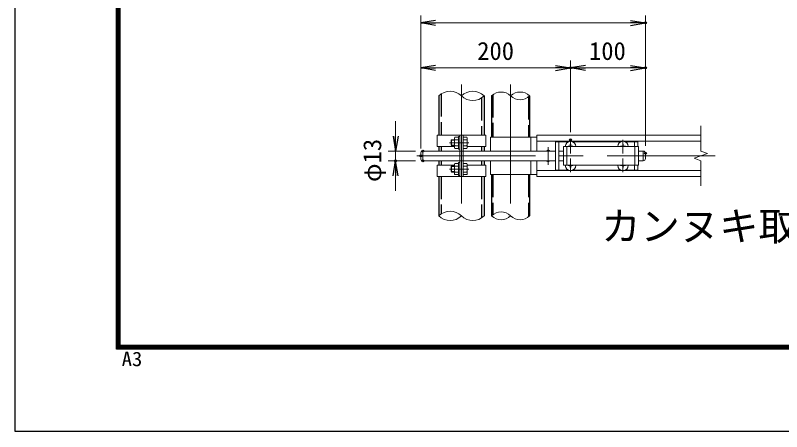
# Model space of a CAD drawing. Units: millimetres, scale not verified, with parts at other scales. Extents: x -4200 to 4200, y -2969 to 2971.
# Drawn here: x -4200 to -2155, y -2969 to -1859 of the extents above; entities that cross this region are included whole.
import ezdxf
from ezdxf.enums import TextEntityAlignment as Align

# ---------------------------------------------------------------- set-up
doc = ezdxf.new("R2010")
doc.units = ezdxf.units.MM
doc.header["$LTSCALE"] = 10
doc.header["$PDMODE"] = 32
doc.header["$PDSIZE"] = 5
doc.linetypes.add('DASHED', pattern=[7.5, 6, -1.5])
doc.linetypes.add('USER1', pattern=[50.8, 31.75, -6.35, 6.35, -6.35])
for name, color, linetype, lineweight in [('0-0_D-STR1', 1, 'Continuous', 25), ('0-1_D-STR3', 3, 'Continuous', 13), ('0-2_D-BMK', 2, 'USER1', 13), ('0-3_D-STR-DIM', 7, 'Continuous', 13), ('0-A_D-TTL-TXT', 7, 'Continuous', 25), ('0-C_D-TTL', 2, 'Continuous', 25)]:
    doc.layers.add(name, color=color, linetype=linetype, lineweight=lineweight)
doc.layers.add('0-4_0', color=7, linetype='Continuous')
doc.layers.add('0-5_Defpoints', color=8, linetype='Continuous')
doc.styles.add('ＭＳ ゴシック', font='')
doc.styles.get('ＭＳ ゴシック').set_extended_font_data('MS Gothic')

# ---------------------------------------------------------------- blocks, each defined once
blk = doc.blocks.new('_Open')
at = {"layer": '0-4_0'}
blk.add_line((-10, 1.667), (0, 0), dxfattribs=at)
blk.add_lwpolyline([(-10, -1.667), (0, 0), (-10, 0)], dxfattribs=at)

msp = doc.modelspace()

# ---------------------------------------------------------------- linework, layer by layer
at = {"layer": '0-0_D-STR1'}
for p, q in [((-3070.34, -2073.94), (-3070.34, -2178.94)), ((-2949.34, -2073.94), (-2949.34, -2178.94)), ((-2929.34, -2073.94), (-2929.34, -2183.94)), ((-2827.74, -2073.94), (-2827.74, -2183.94)), ((-3070.34, -2208.94), (-3070.34, -2220.94)), ((-2949.34, -2208.94), (-2949.34, -2220.94)), ((-3070.34, -2246.94), (-3070.34, -2258.94)), ((-2949.34, -2246.94), (-2949.34, -2258.94)), ((-3070.34, -2288.94), (-3070.34, -2393.94)), ((-2949.34, -2288.94), (-2949.34, -2393.94)), ((-2929.34, -2283.94), (-2929.34, -2393.94)), ((-2827.74, -2283.94), (-2827.74, -2393.94))]:
    msp.add_line(p, q, dxfattribs=at)
at = {"layer": '0-0_D-STR1', "linetype": 'DASHED'}
for p, q in [((-3063.94, -2068.7), (-3063.94, -2178.94)), ((-2955.74, -2079.17), (-2955.74, -2178.94)), ((-2926.14, -2071.11), (-2926.14, -2183.94)), ((-2830.94, -2076.76), (-2830.94, -2183.94)), ((-3063.94, -2208.94), (-3063.94, -2220.94)), ((-2955.74, -2208.94), (-2955.74, -2220.94)), ((-3063.94, -2246.94), (-3063.94, -2258.94)), ((-2955.74, -2246.94), (-2955.74, -2258.94)), ((-3063.94, -2288.94), (-3063.94, -2388.7)), ((-2955.74, -2288.94), (-2955.74, -2399.17)), ((-2929.34, -2283.94), (-2929.34, -2393.94)), ((-2926.14, -2283.94), (-2926.14, -2391.11)), ((-2830.94, -2283.94), (-2830.94, -2396.76))]:
    msp.add_line(p, q, dxfattribs=at)
at = {"layer": '0-1_D-STR3'}
for p, q in [((-3074.94, -2178.94), (-2944.74, -2178.94)), ((-3074.94, -2178.94), (-3074.94, -2208.94)), ((-3028.64, -2187.29), (-3028.64, -2210.49)), ((-3017.64, -2183.94), (-3027.44, -2183.94)), ((-3014.44, -2181.94), (-3017.64, -2181.94)), ((-3017.64, -2181.94), (-3017.64, -2215.94)), ((-3014.44, -2178.94), (-3014.44, -2288.94)), ((-3009.84, -2178.94), (-3009.84, -2288.94)), ((-3005.24, -2178.94), (-3005.24, -2288.94)), ((-3005.24, -2181.14), (-3005.24, -2216.74)), ((-3005.24, -2183.94), (-2995.44, -2183.94)), ((-2994.24, -2187.29), (-2994.24, -2210.49)), ((-2944.74, -2178.94), (-2944.74, -2208.94)), ((-2932.54, -2183.94), (-2808.54, -2183.94)), ((-2932.54, -2183.94), (-2932.54, -2220.94)), ((-2824.54, -2183.94), (-2824.54, -2220.94)), ((-2808.54, -2178.94), (-2808.54, -2220.94)), ((-2808.54, -2178.94), (-2370.99, -2178.94)), ((-3074.94, -2208.94), (-3028.64, -2208.94)), ((-3037.24, -2192.29), (-3035.89, -2190.94)), ((-3037.24, -2192.29), (-3037.24, -2205.58)), ((-3028.64, -2192.29), (-3037.24, -2192.29)), ((-3037.24, -2205.58), (-3035.89, -2206.94)), ((-3028.64, -2205.58), (-3037.24, -2205.58)), ((-3028.64, -2190.94), (-3035.89, -2190.94)), ((-3035.89, -2190.94), (-3035.89, -2206.94)), ((-3028.64, -2206.94), (-3035.89, -2206.94)), ((-3017.64, -2190.94), (-3027.44, -2190.94)), ((-3017.64, -2206.94), (-3027.44, -2206.94)), ((-3005.24, -2190.94), (-2995.44, -2190.94)), ((-3005.24, -2206.94), (-2995.44, -2206.94)), ((-2994.24, -2208.94), (-2944.74, -2208.94)), ((-2808.54, -2194.94), (-2370.99, -2194.94)), ((-2758.54, -2195.94), (-2758.54, -2271.94)), ((-2758.54, -2195.94), (-2723.74, -2195.94)), ((-2749.54, -2195.94), (-2749.54, -2271.94)), ((-2737.54, -2208.94), (-2737.54, -2258.94)), ((-2737.54, -2208.94), (-2537.54, -2208.94)), ((-2722.25, -2208.1), (-2724.84, -2208.15)), ((-2724.84, -2208.15), (-2724.84, -2208.94)), ((-2719.33, -2202.64), (-2719.38, -2205.23)), ((-2719.33, -2202.64), (-2717.75, -2202.64)), ((-2717.75, -2202.64), (-2717.7, -2205.23)), ((-2713.34, -2195.94), (-2583.74, -2195.94)), ((-2582.25, -2208.1), (-2584.84, -2208.15)), ((-2584.84, -2208.15), (-2584.84, -2208.94)), ((-2579.33, -2202.64), (-2579.38, -2205.23)), ((-2579.33, -2202.64), (-2577.75, -2202.64)), ((-2577.75, -2202.64), (-2577.7, -2205.23)), ((-2574.83, -2208.1), (-2572.24, -2208.15)), ((-2573.34, -2195.94), (-2538.54, -2195.94)), ((-2572.24, -2208.15), (-2572.24, -2208.94)), ((-2547.54, -2195.94), (-2547.54, -2208.94)), ((-2538.54, -2195.94), (-2538.54, -2208.94)), ((-2537.54, -2208.94), (-2537.54, -2258.94)), ((-3118.54, -2226.94), (-3118.54, -2240.94)), ((-3112.54, -2220.94), (-3014.44, -2220.94)), ((-3112.54, -2220.94), (-3112.54, -2246.94)), ((-3017.64, -2213.94), (-3027.44, -2213.94)), ((-3014.44, -2215.94), (-3017.64, -2215.94)), ((-3014.74, -2220.94), (-2758.54, -2220.94)), ((-3005.24, -2213.94), (-2995.44, -2213.94)), ((-2778.54, -2217.74), (-2784.08, -2220.94)), ((-2773, -2220.94), (-2778.54, -2217.74)), ((-2749.54, -2220.94), (-2737.54, -2220.94)), ((-2537.54, -2220.94), (-2524.54, -2220.94)), ((-2524.54, -2220.94), (-2524.54, -2246.94)), ((-2518.54, -2226.94), (-2518.54, -2240.94)), ((-3112.54, -2246.94), (-3014.44, -2246.94)), ((-3014.74, -2246.94), (-2758.54, -2246.94)), ((-2932.54, -2246.94), (-2932.54, -2283.94)), ((-2824.54, -2246.94), (-2824.54, -2283.94)), ((-2808.54, -2246.94), (-2808.54, -2288.94)), ((-2749.54, -2246.94), (-2737.54, -2246.94)), ((-2537.54, -2246.94), (-2524.54, -2246.94)), ((-3074.94, -2258.94), (-3028.64, -2258.94)), ((-3074.94, -2288.94), (-3074.94, -2258.94)), ((-3037.24, -2262.29), (-3035.89, -2260.94)), ((-3028.64, -2262.29), (-3037.24, -2262.29)), ((-3037.24, -2275.58), (-3037.24, -2262.29)), ((-3035.89, -2276.94), (-3035.89, -2260.94)), ((-3028.64, -2260.94), (-3035.89, -2260.94)), ((-3028.64, -2280.58), (-3028.64, -2257.38)), ((-3017.64, -2253.94), (-3027.44, -2253.94)), ((-3017.64, -2260.94), (-3027.44, -2260.94)), ((-3017.64, -2285.94), (-3017.64, -2251.94)), ((-3014.44, -2251.94), (-3017.64, -2251.94)), ((-3005.24, -2253.94), (-2995.44, -2253.94)), ((-3005.24, -2260.94), (-2995.44, -2260.94)), ((-2994.44, -2258.94), (-2944.74, -2258.94)), ((-2994.24, -2257.29), (-2994.24, -2280.49)), ((-2944.74, -2288.94), (-2944.74, -2258.94)), ((-2737.54, -2258.94), (-2537.54, -2258.94)), ((-2724.84, -2259.73), (-2724.84, -2258.94)), ((-2722.25, -2259.77), (-2724.84, -2259.73)), ((-2719.33, -2265.24), (-2719.38, -2262.64)), ((-2719.33, -2265.24), (-2717.75, -2265.24)), ((-2717.75, -2265.24), (-2717.7, -2262.64)), ((-2714.83, -2259.77), (-2712.24, -2259.73)), ((-2712.24, -2259.73), (-2712.24, -2258.94)), ((-2584.84, -2259.73), (-2584.84, -2258.94)), ((-2582.25, -2259.77), (-2584.84, -2259.73)), ((-2579.33, -2265.24), (-2579.38, -2262.64)), ((-2579.33, -2265.24), (-2577.75, -2265.24)), ((-2577.75, -2265.24), (-2577.7, -2262.64)), ((-2574.83, -2259.77), (-2572.24, -2259.73)), ((-2572.24, -2259.73), (-2572.24, -2258.94)), ((-2547.54, -2258.94), (-2547.54, -2271.94)), ((-2538.54, -2258.94), (-2538.54, -2271.94)), ((-3074.94, -2288.94), (-2944.74, -2288.94)), ((-3028.64, -2275.58), (-3037.24, -2275.58)), ((-3037.24, -2275.58), (-3035.89, -2276.94)), ((-3028.64, -2276.94), (-3035.89, -2276.94)), ((-3017.64, -2276.94), (-3027.44, -2276.94)), ((-3017.64, -2283.94), (-3027.44, -2283.94)), ((-3014.44, -2285.94), (-3017.64, -2285.94)), ((-3005.24, -2276.94), (-2995.44, -2276.94)), ((-3005.24, -2283.94), (-2995.44, -2283.94)), ((-2932.54, -2283.94), (-2808.54, -2283.94)), ((-2808.54, -2272.94), (-2370.99, -2272.94)), ((-2808.54, -2288.94), (-2370.99, -2288.94)), ((-2758.54, -2271.94), (-2723.74, -2271.94)), ((-2713.34, -2271.94), (-2583.74, -2271.94)), ((-2573.34, -2271.94), (-2538.54, -2271.94))]:
    msp.add_line(p, q, dxfattribs=at)
at = {"layer": '0-1_D-STR3', "linetype": 'DASHED'}
for p, q in [((-2728.54, -2208.94), (-2728.54, -2258.94)), ((-2546.54, -2208.94), (-2546.54, -2258.94))]:
    msp.add_line(p, q, dxfattribs=at)
at = {"layer": '0-1_D-STR3'}
for points in [[(-2714.83, -2208.1), (-2712.24, -2208.15), (-2712.24, -2208.94)], [(-2784.08, -2246.94), (-2778.54, -2250.14), (-2773, -2246.94)]]:
    msp.add_lwpolyline(points, dxfattribs=at)
for centre, radius, start, end in [((-3022.94, -2187.44), 5.7, 142.09851, 217.90149), ((-2999.94, -2187.44), 5.7, 322.09851, 37.90149), ((-3001.37, -2198.94), 27.27, 162.93847, 197.06153), ((-3022.94, -2210.44), 5.7, 142.14171, 217.85829), ((-3021.51, -2198.94), 27.27, 342.93847, 17.06153), ((-2999.94, -2210.44), 5.7, 322.14171, 37.85829), ((-2718.54, -2208.94), 14, 0, 180), ((-2722.35, -2205.13), 2.98, 270, 0), ((-2714.73, -2205.13), 2.98, 180, 270), ((-2578.54, -2208.94), 14, 0, 180), ((-2582.35, -2205.13), 2.98, 270, 0), ((-2574.73, -2205.13), 2.98, 180, 270), ((-3112.54, -2226.94), 6, 90, 180), ((-2778.54, -2233.94), 14.07, 67.52593, 112.47407), ((-2524.54, -2226.94), 6, 0, 90), ((-3112.54, -2240.94), 6, 180, 270), ((-2778.54, -2233.94), 14.07, 247.52593, 292.47407), ((-2524.54, -2240.94), 6, 270, 0), ((-3022.94, -2257.44), 5.7, 142.14171, 217.85829), ((-3001.37, -2268.94), 27.27, 162.93847, 197.06153), ((-2999.94, -2257.44), 5.7, 322.09851, 37.90149), ((-3021.51, -2268.94), 27.27, 342.93847, 17.06153), ((-2718.54, -2258.94), 14, 180, 0), ((-2722.35, -2262.75), 2.98, 0, 90), ((-2714.73, -2262.75), 2.98, 90, 180), ((-2578.54, -2258.94), 14, 180, 0), ((-2582.35, -2262.75), 2.98, 0, 90), ((-2574.73, -2262.75), 2.98, 90, 180), ((-3022.94, -2280.44), 5.7, 142.09851, 217.90149), ((-2999.94, -2280.44), 5.7, 322.14171, 37.85829)]:
    msp.add_arc(centre, radius, start, end, dxfattribs=at)
at = {"layer": '0-2_D-BMK'}
for p, q in [((-3009.84, -2043.35), (-3009.84, -2414.52)), ((-2878.54, -2043.35), (-2878.54, -2414.52)), ((-2990.22, -2198.94), (-3041.57, -2198.94)), ((-2718.54, -2227.15), (-2718.54, -2190.89)), ((-2578.54, -2227.15), (-2578.54, -2190.89)), ((-2778.54, -2210.36), (-2778.54, -2257.51)), ((-3129.18, -2233.94), (-2332.14, -2233.94)), ((-2718.54, -2240.72), (-2718.54, -2276.98)), ((-2578.54, -2240.72), (-2578.54, -2276.98)), ((-2990.22, -2268.94), (-3041.57, -2268.94))]:
    msp.add_line(p, q, dxfattribs=at)
at = {"layer": '0-3_D-STR-DIM'}
for p, q in [((-3118.54, -2213.94), (-3118.54, -1859.19)), ((-2518.54, -2206.94), (-2518.54, -1859.19)), ((-3078.54, -1879.19), (-2558.54, -1879.19)), ((-3118.54, -2213.94), (-3118.54, -1979.19)), ((-2718.54, -2170.89), (-2718.54, -1979.19)), ((-2718.54, -2170.89), (-2718.54, -1979.19)), ((-2518.54, -2206.94), (-2518.54, -1979.19)), ((-3078.54, -1999.19), (-2758.54, -1999.19)), ((-2678.54, -1999.19), (-2558.54, -1999.19)), ((-3185.64, -2180.94), (-3185.64, -2140.94)), ((-2370.99, -2221.11), (-2370.99, -2153.94)), ((-3132.54, -2220.94), (-3205.64, -2220.94)), ((-3185.64, -2220.94), (-3185.64, -2246.94)), ((-2388.6, -2240.35), (-2353.37, -2227.52)), ((-2353.37, -2227.52), (-2370.99, -2221.11)), ((-3132.54, -2246.94), (-3205.64, -2246.94)), ((-2370.99, -2246.76), (-2388.6, -2240.35)), ((-2370.99, -2313.94), (-2370.99, -2246.76)), ((-3185.64, -2286.94), (-3185.64, -2326.94))]:
    msp.add_line(p, q, dxfattribs=at)
for centre, radius, start, end in [((-3040.09, -2104.38), 42.92, 45.18146, 134.81854), ((-2979.59, -2104.38), 42.92, 45.18146, 134.81854), ((-2903.94, -2099.5), 36.03, 45.18146, 134.81854), ((-2853.14, -2099.5), 36.03, 45.18146, 134.81854), ((-2979.59, -2043.49), 42.92, 225.18146, 314.81854), ((-2853.14, -2048.37), 36.03, 225.18146, 314.81854), ((-3040.09, -2424.38), 42.92, 45.18146, 134.81854), ((-2903.94, -2419.5), 36.03, 45.18146, 134.81854), ((-3040.09, -2363.49), 42.92, 225.18146, 314.81854), ((-2979.59, -2363.49), 42.92, 225.18146, 314.81854), ((-2903.94, -2368.37), 36.03, 225.18146, 314.81854), ((-2853.14, -2368.37), 36.03, 225.18146, 314.81854)]:
    msp.add_arc(centre, radius, start, end, dxfattribs=at)
at = {"layer": '0-5_Defpoints'}
for p in [(-2518.54, -1879.19), (-2718.54, -1999.19), (-2518.54, -1999.19), (-2718.54, -2190.89), (-3112.54, -2220.94), (-2518.54, -2226.94), (-3185.64, -2246.94), (-3118.54, -2233.94), (-3112.54, -2246.94)]:
    msp.add_point(p, dxfattribs=at)
at = {"layer": '0-C_D-TTL'}
for points in [[(-4200.45, 2970.62), (4199.55, 2970.62), (4199.55, -2969.38), (-4200.45, -2969.38)], [(-3930.45, 2750.62), (3929.55, 2750.62), (3929.55, -2749.38), (-3930.45, -2749.38)], [(-3927.95, 2748.12), (3927.05, 2748.12), (3927.05, -2746.88), (-3927.95, -2746.88)], [(-3925.45, 2745.62), (3924.55, 2745.62), (3924.55, -2744.38), (-3925.45, -2744.38)], [(-3922.95, 2743.12), (3922.05, 2743.12), (3922.05, -2741.88), (-3922.95, -2741.88)], [(-3920.45, 2740.62), (3919.55, 2740.62), (3919.55, -2739.38), (-3920.45, -2739.38)]]:
    msp.add_lwpolyline(points, close=True, dxfattribs=at)

# ---------------------------------------------------------------- block references
at = {"layer": '0-3_D-STR-DIM', "xscale": 4, "yscale": 4}
for p, rotation in [((-3118.54, -1879.19), 180), ((-3118.54, -1999.19), 180), ((-2718.54, -1999.19), 180), ((-3185.64, -2220.94), 270), ((-3185.64, -2246.94), 90)]:
    msp.add_blockref('_Open', p, dxfattribs=dict(at, rotation=rotation))
for p in [(-2518.54, -1879.19), (-2718.54, -1999.19), (-2518.54, -1999.19)]:
    msp.add_blockref('_Open', p, dxfattribs=at)

# ---------------------------------------------------------------- texts
at = {"layer": '0-3_D-STR-DIM', "style": 'ＭＳ ゴシック'}
for s, p in [('200', (-2967.54, -1992.45)), ('100', (-2669.19, -1992.45))]:
    msp.add_text(s, height=48.09, dxfattribs=at).set_placement(p, align=Align.BOTTOM_LEFT)
msp.add_text('φ13', height=48.09, rotation=90, dxfattribs=at).set_placement((-3209.31, -2303.61), align=Align.BOTTOM_LEFT)
at = {"layer": '0-A_D-TTL-TXT', "style": 'ＭＳ ゴシック'}
msp.add_text('カンヌキ取付詳細図', height=76.98, dxfattribs=at).set_placement((-2636.75, -2482.7), align=Align.BOTTOM_LEFT)
at = {"layer": '0-C_D-TTL', "style": 'ＭＳ ゴシック', "width": 1.05}
msp.add_text('A3', height=38.49, dxfattribs=at).set_placement((-3916.54, -2806.19), align=Align.BOTTOM_LEFT)

doc.saveas('drawing.dxf')
